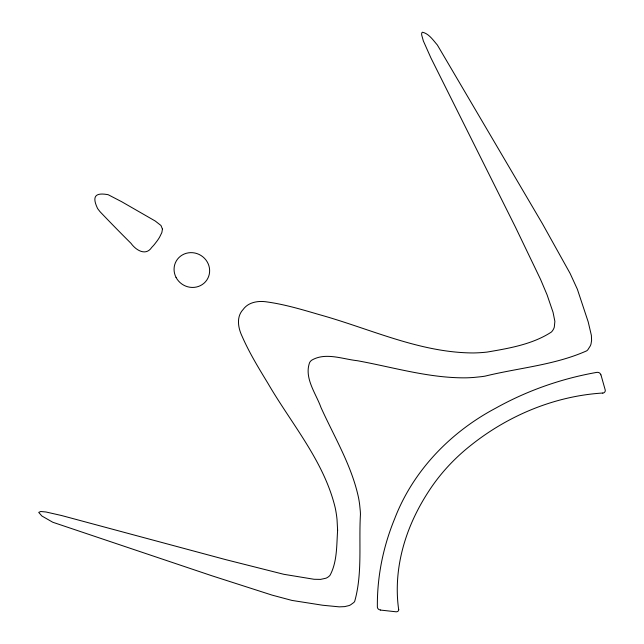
<?xml version="1.0" encoding="UTF-8"?>
<svg xmlns="http://www.w3.org/2000/svg" width="644" height="644" viewBox="0 0 644 644"><rect width="100%" height="100%" fill="white"/><g stroke="black" fill="none" stroke-linecap="round" stroke-linejoin="round"><path stroke-width="0.97" d="M602.736 393.025C564.836 395.376 527.935 407.99 495.679 427.858A236.388 205.275 -10.5 0 0 470.901 445.278C454.495 458.214 440.102 473.678 428.751 491.235A237.145 206.072 -11 0 0 414.961 515.611C401.011 544.566 394.112 577.418 398.652 609.466M380.483 610.069L395.923 611.776A2.439 2.157 1.4 0 0 398.765 609.457M600.941 374.808L605.175 389.821A2.673 2.431 -18.9 0 1 602.744 393.138M600.844 374.832A3.767 3.445 -19.5 0 0 596.924 372.353A282.024 243.255 -10.4 0 0 495.743 408.143C450.639 432.027 413.15 470.611 394.716 518.613A284.785 246.105 -11.9 0 0 377.368 607.131A3.429 3.035 2.4 0 0 380.491 609.989M337.617 530.318C336.562 545.226 337.295 561.81 330.034 575.277A11.19 10.03 6 0 1 325.945 578.215L320.575 579.391L314.055 579.278L283.787 574.295L225.529 559.588L61.558 515.522L45.949 511.98L40.709 511.505L38.729 512.399L41.876 516.005L52.776 522.252L211.747 575.728L272.154 595.136L291.974 600.425L322.7 605.247L339.283 606.857L344.604 606.624L348.943 605.601A12.373 11.004 4.6 0 0 350.674 604.788L353.806 602.494A8.187 7.277 4.3 0 0 354.675 601.416C362.604 573.401 358.7 543.174 360.455 514.29A90.804 82.48 10.1 0 0 360.294 511.07L359.642 504.606A128.744 116.645 12.8 0 0 358.523 497.667C351.672 465.572 334.381 437.107 320.978 407.499C315.963 393.476 303.928 377.988 309.627 362.54A10.175 9.636 7.3 0 1 311.503 360.318C325.292 351.986 342.576 359.119 357.299 360.704C393.323 367.249 429.065 378.205 465.974 377.835A141.624 136.134 -23.9 0 0 473.976 377.424L481.406 376.668A98.564 94.032 -18.7 0 0 485.093 376.128C518.839 367.829 554.838 365.076 586.724 350.819A9.056 8.356 -21 0 0 587.908 349.684L590.258 345.965A13.685 12.655 -21 0 0 591.007 344.009L591.595 340.451L591.377 335.403L588.214 321.928L577.354 289.196L570.077 273.37L542.361 223.597L437.373 45.032C433.154 40.218 428.888 33.56 422.351 32.208L421.699 33.102L421.659 34.889L423.333 40.894L430.884 57.855L515.393 227.018L540.517 279.303L547.078 294.839L553.059 312.34L554.878 321.396L554.291 327.176A12.292 11.487 -20.4 0 1 551.401 332.038C532.54 344.379 508.913 348.356 487.009 352.091A145.705 140.247 -29.7 0 1 473.421 352.952C419.751 352.799 370.187 328.738 319.368 314.65C302.261 309.659 285.099 304.483 267.421 301.996C258.751 300.531 248.544 301.835 243.094 309.539C236.058 316.985 238.143 328.078 242.16 336.442C249.317 352.815 258.671 368.094 267.936 383.325C291.515 423.945 324.061 461.233 335.226 507.842A130.482 117.619 14.3 0 1 337.029 519.466L337.617 530.318M162.449 229.111L161.837 232.589L159.567 237.217A67.137 63.16 44.3 0 1 157.377 240.59L154.463 244.39A67.153 63.184 44.3 0 1 151.767 247.352C145.777 256.481 135.803 250.089 131.006 243.327C120.75 233.16 110.655 222.832 100.681 212.391A53.685 51.013 46.9 0 1 99.74 211.345L97.816 208.849A8.839 8.316 43.9 0 1 97.236 207.754C92.213 196.758 94.966 192.532 107.105 194.512A8.847 8.324 44.1 0 1 108.313 194.778L121.7 201.725L155.212 221.005L160.968 225.497L162.449 229.111M176.021 277.339A18.008 17.187 31 0 0 206.796 280.076A18.008 17.187 31 0 0 192.741 252.706A18.008 17.187 31 0 0 176.021 277.339"/></g></svg>
